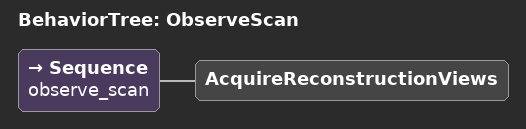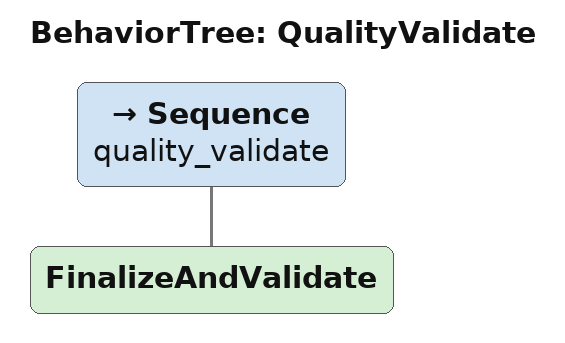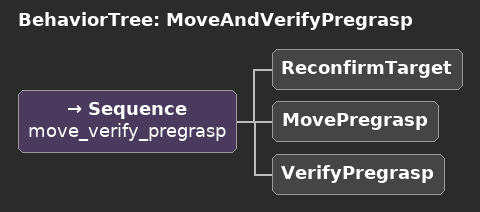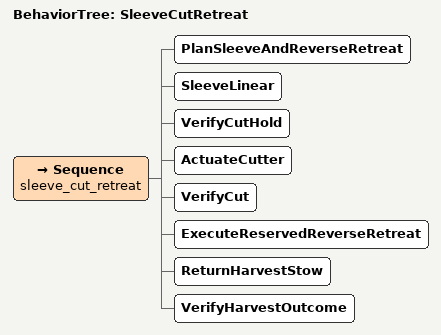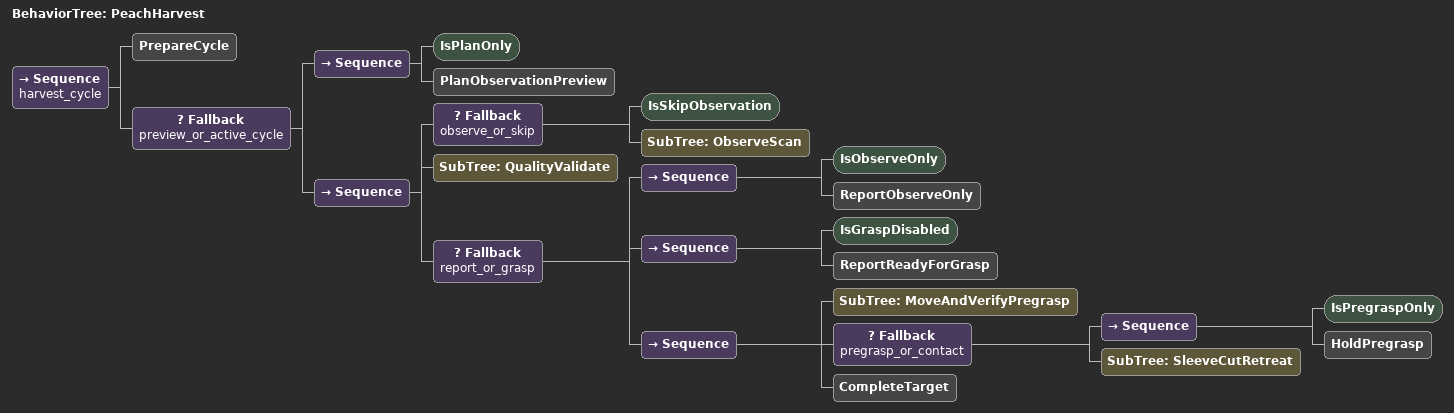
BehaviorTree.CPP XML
<?xml version="1.0" encoding="UTF-8"?>
<!-- 套袋桃：预抓取验证 →（PREGRASP_ONLY 停住不回 stow）套入 → 剪切 → 原路撤退。 -->
<root BTCPP_format="4" main_tree_to_execute="PeachHarvest">
  <BehaviorTree ID="ObserveScan">
    <Sequence name="observe_scan">
      <AcquireReconstructionViews/>
    </Sequence>
  </BehaviorTree>
  <BehaviorTree ID="QualityValidate">
    <Sequence name="quality_validate">
      <FinalizeAndValidate/>
    </Sequence>
  </BehaviorTree>
  <BehaviorTree ID="MoveAndVerifyPregrasp">
    <Sequence name="move_verify_pregrasp">
      <ReconfirmTarget/>
      <MovePregrasp/>
      <VerifyPregrasp/>
    </Sequence>
  </BehaviorTree>
  <BehaviorTree ID="SleeveCutRetreat">
    <Sequence name="sleeve_cut_retreat">
      <PlanSleeveAndReverseRetreat/>
      <SleeveLinear/>
      <VerifyCutHold/>
      <ActuateCutter/>
      <VerifyCut/>
      <ExecuteReservedReverseRetreat/>
      <ReturnHarvestStow/>
      <VerifyHarvestOutcome/>
    </Sequence>
  </BehaviorTree>
  <BehaviorTree ID="PeachHarvest">
    <Sequence name="harvest_cycle">
      <PrepareCycle/>
      <Fallback name="preview_or_active_cycle">
        <Sequence>
          <IsPlanOnly/>
          <PlanObservationPreview/>
        </Sequence>
        <Sequence>
          <Fallback name="observe_or_skip">
            <IsSkipObservation/>
            <SubTree ID="ObserveScan"/>
          </Fallback>
          <SubTree ID="QualityValidate"/>
          <Fallback name="report_or_grasp">
            <Sequence>
              <IsObserveOnly/>
              <ReportObserveOnly/>
            </Sequence>
            <Sequence>
              <IsGraspDisabled/>
              <ReportReadyForGrasp/>
            </Sequence>
            <Sequence>
              <SubTree ID="MoveAndVerifyPregrasp"/>
              <Fallback name="pregrasp_or_contact">
                <Sequence>
                  <IsPregraspOnly/>
                  <HoldPregrasp/>
                </Sequence>
                <SubTree ID="SleeveCutRetreat"/>
              </Fallback>
              <CompleteTarget/>
            </Sequence>
          </Fallback>
        </Sequence>
      </Fallback>
    </Sequence>
  </BehaviorTree>
</root>
